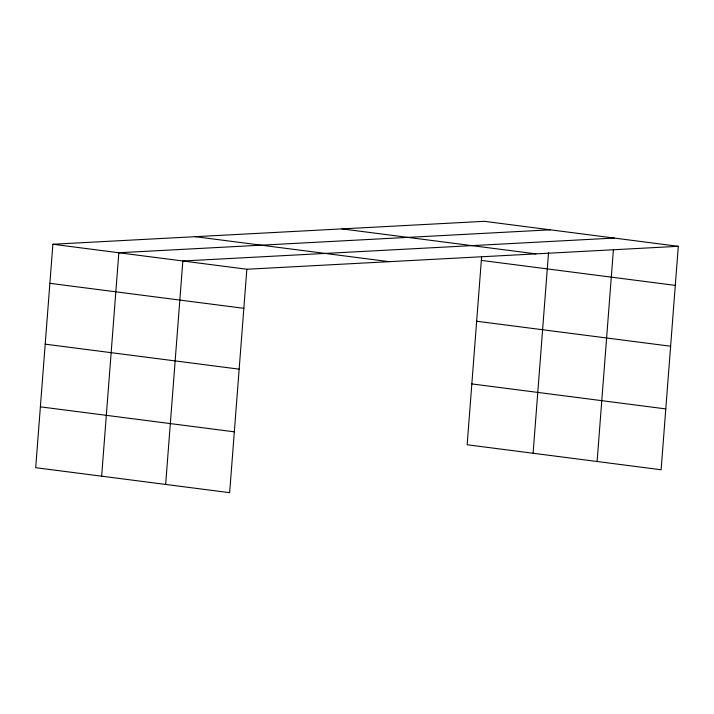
<?xml version="1.0" encoding="UTF-8"?>
<svg xmlns="http://www.w3.org/2000/svg" width="714" height="714" viewBox="0 0 714 714"><rect width="100%" height="100%" fill="white"/><g stroke="black" fill="none" stroke-linecap="round" stroke-linejoin="round"><path stroke-width="1.07" d="M678.3 246.312L484.351 221.322L52.89 244.25L35.7 467.688L229.649 492.678L246.848 269.24L678.3 246.312L661.11 469.75L467.152 444.76L481.593 257.138M101.647 476.184L118.836 252.747L550.289 229.819M165.648 484.431L182.838 260.994L614.299 238.065M533.099 453.256L548.539 252.613M597.1 461.503L613.38 250.007M341.97 228.891L535.919 253.881M481.343 260.396L675.292 285.386M195.27 236.682L389.228 261.672M52.89 244.25L246.848 269.24M476.657 321.238L670.616 346.228M49.882 283.324L243.84 308.314M471.838 383.918L665.787 408.908M45.205 344.166L239.154 369.156M40.386 406.846L234.335 431.836"/></g></svg>
